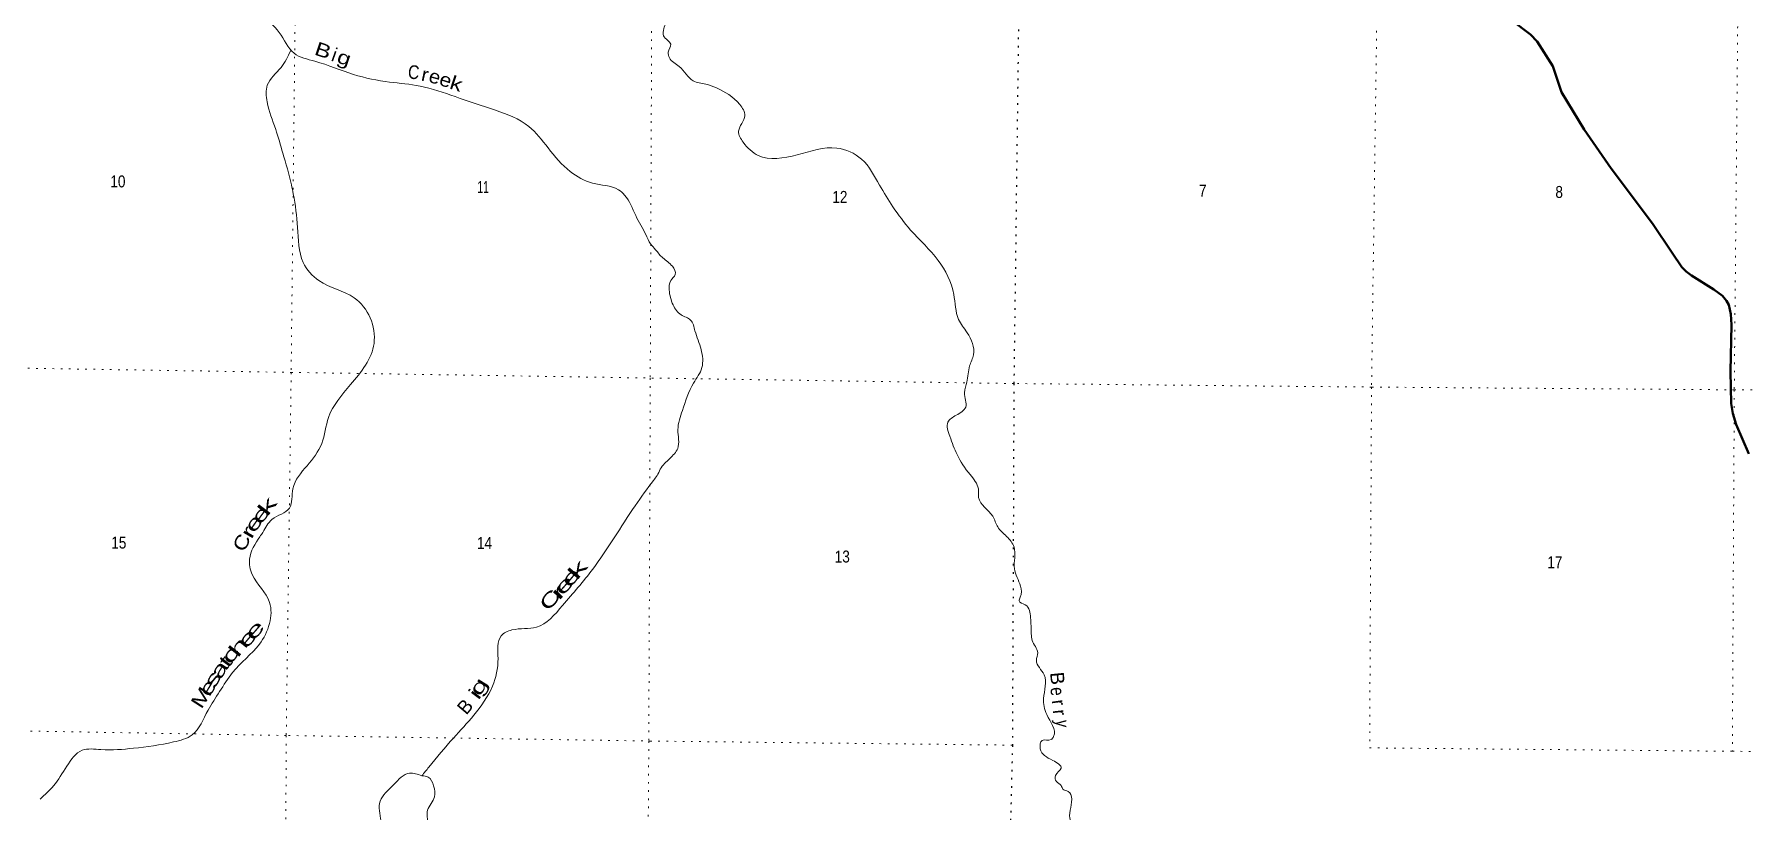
# Model space of a CAD drawing. Header units: feet. Extents: x -252658 to 9, y -366365 to -181930.
# Drawn here: x -229425 to -204389, y -295997 to -284628 of the extents above; entities that cross this region are included whole.
import ezdxf
from ezdxf.enums import TextEntityAlignment as Align

# ---------------------------------------------------------------- set-up
doc = ezdxf.new("R2010")
doc.units = ezdxf.units.FT
doc.header["$LTSCALE"] = 80
doc.linetypes.add('DOTTED', pattern=[1.5, 0.3, -1.2])
for name, color, linetype, lineweight in [('26', 7, 'Continuous', 40), ('39', 7, 'Continuous', 13), ('6', 7, 'DOTTED', 25), ('7', 7, 'DOTTED', 13)]:
    doc.layers.add(name, color=color, linetype=linetype, lineweight=lineweight)
doc.layers.add('41', color=7, linetype='Continuous')

msp = doc.modelspace()

# ---------------------------------------------------------------- linework, layer by layer
at = {"layer": '26'}
for points in [[(-205452.78, -287827.01), (-205739.13, -287398.2), (-206343.56, -286595.68), (-206737.68, -286025.16), (-207071.57, -285476.97), (-207198.95, -285094.39), (-207428.93, -284733.6), (-207524.8, -284634.16), (-207803.82, -284424.62)], [(-204331.13, -290769.83), (-204514.64, -290340.8), (-204564.24, -290178.64), (-204588, -290034.84), (-204600.5, -289564.16), (-204584.14, -288880.37), (-204591.95, -288724.26), (-204621.37, -288590.62), (-204655.89, -288532.34), (-204715.57, -288459.83), (-204843.76, -288364.61), (-205168.75, -288162.39), (-205248.43, -288101.57), (-205311.07, -288039.22), (-205452.78, -287827.01)]]:
    msp.add_lwpolyline(points, dxfattribs=at)
at = {"layer": '39'}
for points in [[(-228029.5, -281392.39), (-227798.33, -281627.67), (-227567.26, -281875.02), (-227168.37, -282242.46), (-226859.12, -282512.59), (-226666.91, -282844.09), (-226395.54, -283077.7), (-226357.38, -283325.43), (-226478.16, -283597.97), (-226461.9, -283821.38), (-226268.69, -284030.19), (-226084.24, -284327.44), (-225839.33, -284603.06), (-225622.79, -284906.61), (-225316.3, -285023.85), (-224751.23, -285217.69), (-224223.66, -285328.75), (-223778.05, -285386.81), (-223264.91, -285542), (-222673.75, -285740.09), (-222187.4, -285977.52), (-221904.63, -286291.68), (-221579.92, -286638.38), (-221253.78, -286808.08), (-220874.8, -286905.82), (-220785, -286983.01), (-220620.68, -287284.11), (-220474.24, -287560.91), (-220403.03, -287698.29), (-220330.32, -287782.99)], [(-220283.34, -282896.11), (-220084.09, -283043.93), (-219901.52, -283153.15), (-219801.62, -283336.51), (-219671.13, -283391.25), (-219671.53, -283511.93), (-219818.69, -283634.13), (-220024.82, -283957.25), (-220148.87, -284381.22), (-220209.72, -284545.94), (-220214.09, -284650.52), (-220109.98, -284775.57), (-220144.53, -284890.09), (-220128.73, -284974.62), (-219986.42, -285099.8), (-219780.06, -285309.66), (-219597.3, -285360.56), (-219438.67, -285415.4), (-219099.73, -285655.88), (-219025.9, -285821.05), (-219115.11, -286048.03), (-219049.31, -286209.15), (-218828.83, -286402.98), (-218259.89, -286394.83), (-217676.57, -286294.21), (-217315.26, -286458.33), (-217053.18, -286837.33), (-216857.23, -287153.76), (-216599.04, -287494.54), (-216194.45, -287940.39), (-215966.94, -288437.94), (-215895.78, -288802.23), (-215771.8, -288997.74), (-215676.38, -289319.86), (-215735.23, -289484.59), (-215774.21, -289719.78), (-215808.91, -289876.55), (-215791.51, -290085.78), (-215930.63, -290205.99), (-216053.59, -290308.16), (-216024.13, -290513.41), (-215918.47, -290781.26), (-215728.48, -291075.55), (-215606.55, -291285.13), (-215602.95, -291411.86), (-215396.81, -291686.08), (-215322.95, -291841.2), (-215192.74, -291980.42), (-215084.71, -292135.65), (-215077.73, -292453.46), (-214990.12, -292707.17), (-214992.68, -292870.08), (-215010.95, -292924.32), (-214920.67, -292980.94), (-214842.91, -293170.27), (-214831.64, -293407.64), (-214819.9, -293504.22), (-214738.07, -293683.5), (-214756.54, -293794.06), (-214644.67, -294005.62), (-214651.85, -294351.54), (-214606.41, -294589.02), (-214504.95, -294909.16), (-214543.3, -294955.29), (-214672, -294966.92), (-214700.55, -295089.52), (-214518.18, -295259.08), (-214393.93, -295374.14), (-214478.72, -295482.46), (-214462.93, -295569), (-214394.77, -295625.55), (-214368.82, -295679.94), (-214294.55, -295714.38), (-214261.3, -295990.04), (-214259.79, -296140.89), (-214185.71, -296231.65), (-213958.35, -296172.07), (-213864.27, -296293.06), (-213806.17, -296353.6), (-213657.83, -296478.8), (-213775.33, -296747.92), (-213856.75, -297051.35), (-213831.16, -297214.35), (-213823.81, -297419.53), (-213896.95, -297652.59), (-213993.73, -297736.74), (-213970.24, -297927.89), (-213963.1, -298195.42), (-213995.99, -298414.54), (-214127.41, -298637.35), (-214196.5, -298860.37)], [(-225671.79, -284868.96), (-225811.36, -285114.21), (-226014.43, -285376), (-226016.42, -285619.37), (-225891.1, -286020.71), (-225787.43, -286367.56), (-225660.62, -286833.28), (-225633.57, -286966.26), (-225571.26, -287455.58), (-225487.05, -287971.22), (-225260.13, -288234.63), (-224741.77, -288488.42), (-224509.05, -288780.04), (-224451.82, -289154.65), (-224794.32, -289757.22), (-225117.76, -290239.25), (-225217.31, -290618.58), (-225430.96, -290944.65), (-225638.68, -291282.84), (-225691.22, -291566.01), (-225945.77, -291732.83), (-226079.93, -291920.78), (-226122.1, -291984.86), (-226274.01, -292311.38), (-226233.67, -292539.01), (-225979.8, -292947.47), (-225982.33, -293257.22), (-226129.46, -293557.7), (-226522.66, -293970.76), (-226711.84, -294252.78), (-226880.84, -294524.91), (-227112.85, -294885.02), (-227384.98, -294989.34), (-227972.47, -295080.93), (-228448.87, -295101.05), (-228722.23, -295110.82), (-228949.19, -295344.24), (-229142.42, -295630.25), (-229338.94, -295827.73)], [(-220330.32, -287782.99), (-220224.95, -287902.74), (-220084.65, -288025.9), (-220042.83, -288144.71), (-220109.47, -288234.99), (-220132.04, -288371.69), (-220074.46, -288589.1), (-219958.36, -288736.31), (-219817.9, -288813.21), (-219754.09, -288970.31), (-219664.54, -289244.14), (-219653.37, -289509.67), (-219774.74, -289734.53), (-219938.92, -290138.25), (-220004.18, -290417.6), (-220007.11, -290693.14), (-220124.2, -290839.57), (-220261.42, -290995.99), (-220309.98, -291090.36), (-220362.53, -291159.54)], [(-220362.53, -291159.54), (-220629.23, -291530.25), (-221251.7, -292460.34), (-221692.08, -292991.67), (-222074.46, -293310.29), (-222432.46, -293349.51), (-222591.91, -293436.67), (-222636.82, -293768.18), (-222718.48, -294171.8), (-222991.22, -294597.94), (-223289.32, -294931.34), (-223650.49, -295358.75), (-223751.99, -295484.62)], [(-223754, -295484.6), (-223930.5, -295444.9), (-224167, -295615.89), (-224361.86, -295855.62), (-224346.17, -296149.43), (-224356.71, -296455.09), (-224438.18, -296589.17), (-224370.88, -296714.45), (-224453.06, -296935.01), (-224416.24, -297102.28), (-224327.11, -297259.92), (-224220.15, -297449.9), (-224081.58, -297459.12), (-223915.24, -297267.42), (-223767.23, -297105.74), (-223824.29, -296956.41), (-223903.08, -296762.64), (-223796.35, -296487.97), (-223670.61, -296346.22), (-223659.33, -296195.45), (-223667.67, -295986.19), (-223565.63, -295793.95), (-223580.39, -295632.91), (-223657.7, -295503.52), (-223751.99, -295484.62)]]:
    msp.add_spline(points, degree=3, dxfattribs=at)
at = {"layer": '6'}
msp.add_lwpolyline([(-214925.55, -273856.76), (-214980.78, -279072.64), (-215018.8, -284438.64), (-215086.77, -289742.2), (-215108.46, -295035.86), (-215236.72, -300335.19), (-215232.23, -305610.83), (-215260.08, -310940.67), (-217386.88, -310915.44), (-220552.8, -310878.97)], dxfattribs=at)
at = {"layer": '7'}
msp.add_line((-215108.46, -295035.86), (-220399.67, -294976.04), dxfattribs=at)
for points in [[(-220194.63, -274726.06), (-220380.12, -278986.8), (-220387.69, -284343.29), (-220409.01, -289661.44), (-220430.29, -294975.57), (-220465.51, -300273.49), (-220520.97, -305589.34), (-220554.53, -310877.76)], [(-209752.35, -279172.63), (-209776.03, -284458.23), (-209852.14, -289793.94), (-209879.83, -295075.51), (-204570.82, -295125.49), (-199253.73, -295161.41), (-199242.13, -289881.8)], [(-204478.73, -279630.16), (-204493.17, -284514.15), (-204543.1, -289833.86), (-204570.82, -295125.49)], [(-225546.31, -279732.95), (-225605.26, -284236.94), (-225664.95, -289578.9), (-225736.49, -294894.62), (-225761.92, -300224.8), (-225833.64, -305562.64), (-225858.56, -310830.48)], [(-251824.85, -289263.77), (-246741.43, -289304.62), (-241543.54, -289360.52), (-236231.06, -289409.34), (-230957.07, -289496.06), (-225664.95, -289578.9), (-220348.5, -289662.39)], [(-199242.13, -289881.8), (-204543.1, -289833.86), (-209852.14, -289793.94), (-215086.77, -289742.2), (-220348.5, -289662.39)], [(-220399.67, -294976.04), (-225736.49, -294894.62), (-231000.4, -294803.96), (-236278.42, -294717.22), (-241591.05, -294686.5), (-246788.74, -294606.46), (-251883.12, -294558.39)]]:
    msp.add_lwpolyline(points, dxfattribs=at)

# ---------------------------------------------------------------- texts
at = {"layer": '41'}
for s, rotation, width, p in [('B', 341.806, 1.3, (-225227.6, -284959.21)), ('g', 341.715, 1.3, (-224918, -285068.43)), ('C', 354.741, 0.85, (-223879.94, -285282.93)), ('r', 348.465, 1.1, (-223724.02, -285314.92)), ('e', 344.058, 1.1, (-223588.2, -285345.59)), ('e', 342.288, 1.15, (-223432.15, -285392.49)), ('k', 341.812, 1.3, (-223277.85, -285446.01)), ('k', 53.239, 1.95, (-225937.02, -291597.23)), ('e', 55.103, 1.65, (-226134.31, -291844.83)), ('e', 53.857, 1.7, (-226034.22, -291719.36)), ('r', 59.783, 1.65, (-226210.35, -291967.15)), ('C', 64.248, 1.25, (-226299.02, -292112.89)), ('k', 50.19, 2.05, (-221397.44, -292529.35)), ('e', 48.415, 1.9, (-221598.16, -292756.83)), ('e', 50.19, 1.8, (-221499.52, -292642.37)), ('C', 49.696, 1.6, (-221801.29, -292970.42)), ('r', 46.578, 2.2, (-221681.66, -292859.4)), ('e', 49.932, 1.85, (-226231.49, -293534.69)), ('e', 48.907, 1.9, (-226127.06, -293415.87)), ('c', 54.381, 1.85, (-226476.52, -293769.86)), ('h', 51.166, 1.85, (-226359.46, -293658.77)), ('a', 56.854, 1.7, (-226635.81, -293985.08)), ('t', 53.438, 1.65, (-226547.22, -293867.87)), ('e', 58.565, 1.55, (-226803.1, -294244.22)), ('s', 61.128, 1.7, (-226728.57, -294117.26)), ('g', 58.368, 1.65, (-222838.84, -294229.75)), ('B', 275.63, 1.05, (-214548.28, -294067.94)), ('M', 57.209, 1.35, (-226898.38, -294391.17)), ('i', 53.211, 1.55, (-222897.44, -294348.09)), ('e', 276.38, 0.85, (-214547.31, -294259.32)), ('y', 268.967, 0.8, (-214471.92, -294718.11))]:
    msp.add_text(s, height=200, rotation=rotation, dxfattribs=dict(at, width=width)).set_placement(p, align=Align.CENTER)
for s, rotation, p in [('i', 340.417, (-225063.46, -285022.39)), ('B', 49.883, (-223043.47, -294535.8)), ('r', 277.847, (-214527.11, -294425.2)), ('r', 276.299, (-214512.99, -294567.74))]:
    msp.add_text(s, height=200, rotation=rotation, dxfattribs=at).set_placement(p, align=Align.CENTER)
at = {"layer": '7'}
for s, width, p in [('10', 0.85, (-228311.01, -286870.38)), ('11', 0.65, (-222939.55, -286952.94)), ('7', 0.85, (-212377.64, -287005.7)), ('8', 0.85, (-207161.09, -287024.69)), ('12', 0.85, (-217744.39, -287097.51)), ('15', 0.85, (-228297.7, -292157.96)), ('14', 0.85, (-222945.37, -292163.83)), ('13', 0.85, (-217708.89, -292362.17)), ('17', 0.85, (-207279.88, -292445.76))]:
    msp.add_text(s, height=175, dxfattribs=dict(at, width=width)).set_placement(p)

doc.saveas('drawing.dxf')
